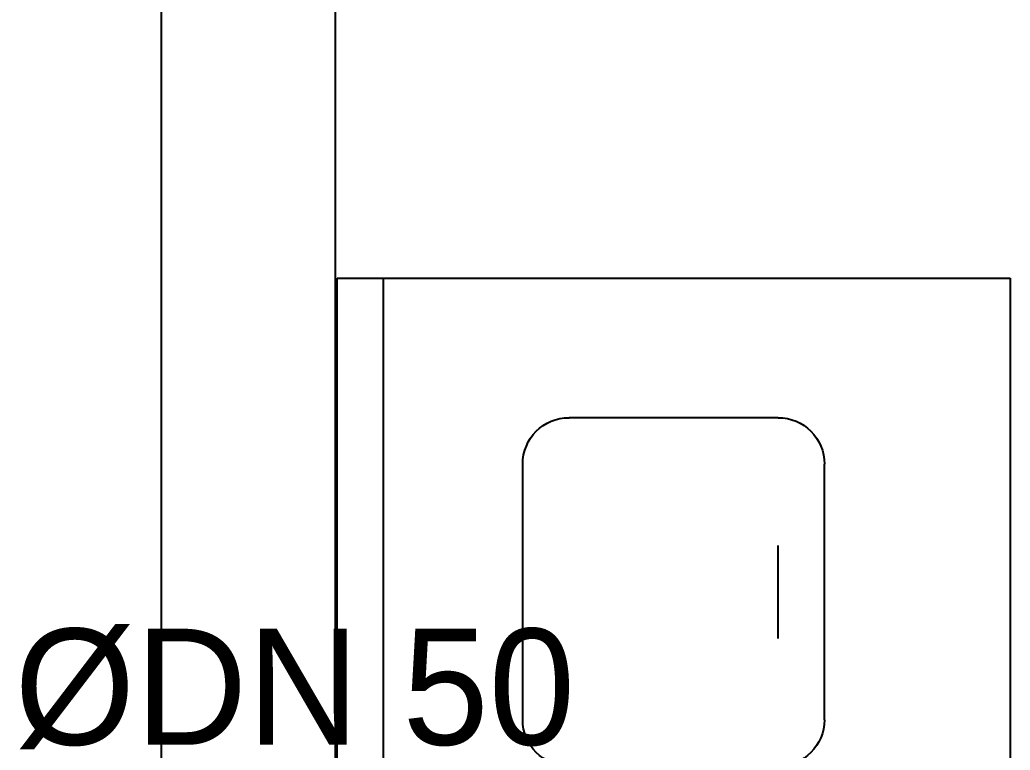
# Model space of a CAD drawing. Header units: millimetres. Extents: x -1292 to 2253, y 326 to 453.
# Drawn here: x 2092.027 to 2092.88, y 362.278 to 362.907 of the extents above; entities that cross this region are included whole.
import ezdxf
from ezdxf.enums import TextEntityAlignment as Align

# ---------------------------------------------------------------- set-up
doc = ezdxf.new("R2010")
doc.units = ezdxf.units.MM
doc.header["$LTSCALE"] = 0.5
doc.layers.add('-HIDRO', color=8, linetype='Continuous')
doc.layers.add('TEXTO', color=7, linetype='Continuous')

# ---------------------------------------------------------------- blocks, each defined once
blk = doc.blocks.new('MaqLavarRoupas')
at = {"layer": '-HIDRO'}
for p, q in [((-0.27, 0), (-0.27, -0.58)), ((0.27, 0), (-0.27, 0)), ((0.27, -0.58), (0.27, 0)), ((0.27, -0.04), (-0.27, -0.04)), ((0.11, -0.16), (-0.11, -0.16)), ((-0.15, -0.38), (-0.15, -0.2)), ((0.15, -0.38), (0.15, -0.2)), ((0.04, -0.38), (-0.04, -0.38)), ((0.11, -0.42), (-0.11, -0.42)), ((-0.27, -0.58), (0.27, -0.58))]:
    blk.add_line(p, q, dxfattribs=at)
for centre, start, end in [((-0.11, -0.2), 90, 180), ((0.11, -0.2), 0, 90), ((-0.11, -0.38), 180, 270), ((0.11, -0.38), 270, 0)]:
    blk.add_arc(centre, 0.04, start, end, dxfattribs=at)

msp = doc.modelspace()

# ---------------------------------------------------------------- linework, layer by layer
at = {"layer": '-HIDRO', "ltscale": 0.05}
for p, q in [((2092.14874, 339.47117), (2092.14874, 364.47117)), ((2092.29874, 361.32117), (2092.29874, 364.32117))]:
    msp.add_line(p, q, dxfattribs=at)

# ---------------------------------------------------------------- block references
at = {"layer": '-HIDRO', "xscale": -1, "rotation": 90}
msp.add_blockref('MaqLavarRoupas', (2092.29997, 362.41447), dxfattribs=at)

# ---------------------------------------------------------------- texts
at = {"layer": 'TEXTO'}
msp.add_text('ØDN 50', height=0.1, dxfattribs=at).set_placement((2092.26357, 362.33283), align=Align.MIDDLE_CENTER)

doc.saveas('drawing.dxf')
